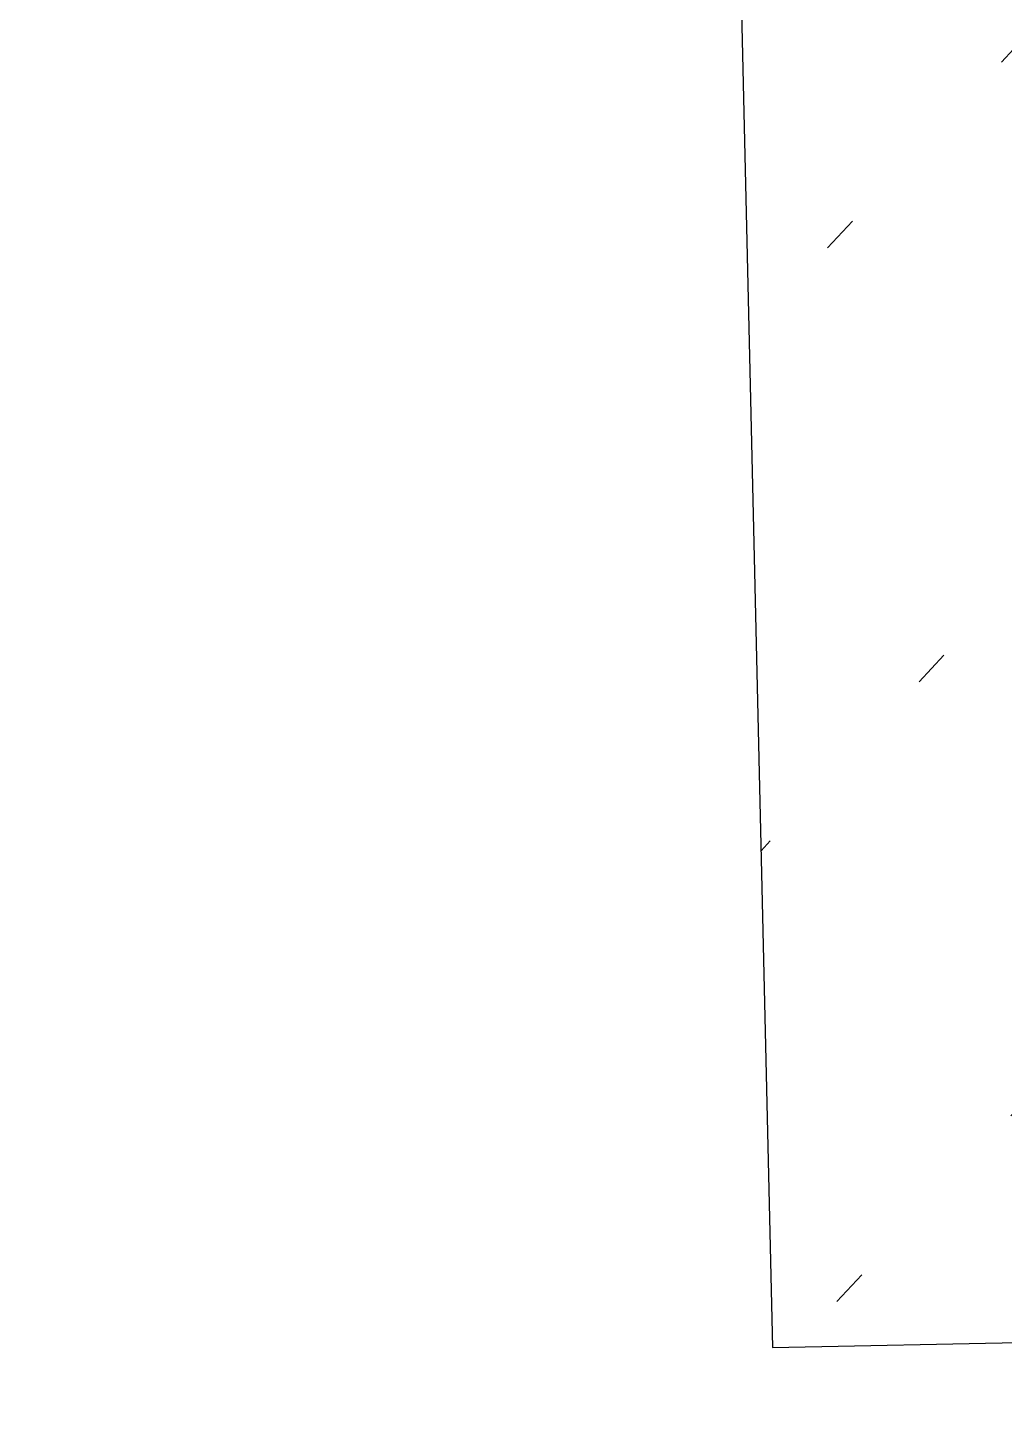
# Model space of a CAD drawing. Header units: millimetres. Extents: x -331961 to 300627, y -148243 to 59350.
# Drawn here: x -39492.3 to -39223.6, y -2590.7 to -2207.8 of the extents above; entities that cross this region are included whole.
import ezdxf

# ---------------------------------------------------------------- set-up
doc = ezdxf.new("R2010")
doc.units = ezdxf.units.MM
doc.header["$LTSCALE"] = 100
doc.header["$MEASUREMENT"] = 0
doc.layers.add('7', color=7, linetype='Continuous')
doc.layers.add('8', color=8, linetype='Continuous', lineweight=5)
doc.layers.add('BOLLARD', color=221, linetype='Continuous', lineweight=5)

# ---------------------------------------------------------------- blocks, each defined once
blk = doc.blocks.new('bollard H')
at = {"layer": 'BOLLARD'}
h = blk.add_hatch(color=256, dxfattribs=at)
h.dxf.hatch_style = 1
h.set_gradient(color1=(128, 128, 128), tint=1, name='SPHERICAL')
edge = h.paths.add_edge_path()
edge.add_arc((0, 0), 0.1, -7.8306, 352.1694)
blk.add_circle((0, 0), 0.1, dxfattribs=at)
blk = doc.blocks.new('*U27')
at = {"layer": 'BOLLARD', "rotation": 7.830578339736208}
blk.add_blockref('bollard H', (0, 0), dxfattribs=at)
blk = doc.blocks.new('*U77')
at = {"layer": 'BOLLARD', "xscale": 1000, "yscale": 1000, "zscale": 1000, "rotation": 316.8161659876616}
blk.add_blockref('*U27', (0.62, 0), dxfattribs=at)
blk = doc.blocks.new('*U78')
at = {"rotation": 171.5631349396285}
blk.add_blockref('*U77', (609562489.41, 1196845494.21), dxfattribs=at)

msp = doc.modelspace()

# ---------------------------------------------------------------- hatches: boundary and pattern name
at = {"layer": '8'}
h = msp.add_hatch(dxfattribs=at)
h.set_pattern_fill('ACAD_ISO07W100', color=256, scale=20, angle=-30.340368)
h.set_pattern_definition([(46.9039, (-65747.46, -120.39), (-73.0209, 68.3224), [10, -60])])
h.paths.add_polyline_path([(-39440.8502, 4027.1938), (-39287.3394, -2571.0207), (-39087.3786, -2567.011), (-39240.8895, 4031.2035)])
h = msp.add_hatch(dxfattribs=at)
h.set_pattern_fill('GRASS', color=256, scale=20, angle=-59.157367)
h.set_pattern_definition([(108.0869, (-69673.9, -104960.76), (-452.9806, 229.94035), [95.25, -623.1705]), (63.0869, (-69673.9, -104960.76), (-452.9806, 229.9403), [95.25, -412.75]), (153.0869, (-69673.9, -104960.76), (-229.9403, -452.9806), [95.25, -412.75])])
h.paths.add_polyline_path([(-181745.8557, -9792.7772), (-181698.4875, -10381.6301), (-187187.6752, -10821.3833), (-187234.8991, -10234.3239)])
h.paths.add_polyline_path([(-187235.7846, -10223.3152), (-187247.812, -10073.7981), (-181758.6243, -9634.0451), (-181745.8557, -9792.7772), (-187234.8991, -10234.3239)])
edge = h.paths.add_edge_path()
edge.add_line((71411.7487, -3307.3936), (72638.3826, -3352.2453))
edge.add_arc((73011.095, 6840.9429), 10200, 267.90592163, 313.3056848)
edge.add_line((80007.1787, -581.6451), (83070.5844, 2305.7363))
edge.add_arc((86362.859, -1187.2463), 4800, 65.2419398, 133.3056846, ccw=False)
edge.add_arc((84268.9215, -5727.6676), 9800, 48.42824171, 65.24193945, ccw=False)
edge.add_arc((80951.1275, -9468.288), 14799.9998, 16.50865338, 48.42820818, ccw=False)
edge.add_line((95141.0244, -5262.7178), (95332.825, -5205.8724))
edge.add_line((95332.825, -5205.8724), (95039.8727, -20178.5351))
edge.add_line((95039.8727, -20178.5351), (94266.5218, -20878.4228))
edge.add_line((94266.5218, -20878.4228), (61853.8842, -18726.0049))
edge.add_line((61853.8842, -18726.0049), (14676.488, -17814.8278))
edge.add_line((14676.488, -17814.8278), (-17714.1388, -17924.7076))
edge.add_line((-17714.1388, -17924.7076), (-46801.4611, -19162.4168))
edge.add_line((-46801.4611, -19162.4168), (-104370.427, -22254.2094))
edge.add_line((-104370.427, -22254.2094), (-119940.96, -23282.9324))
edge.add_line((-119940.96, -23282.9324), (-199150.1446, -29328.4094))
edge.add_line((-199150.1446, -29328.4094), (-199401.797, -17785.0166))
edge.add_line((-199401.797, -17785.0166), (-199401.3195, -17776.9405))
edge.add_line((-199401.3195, -17776.9405), (-199201.6682, -17788.7458))
edge.add_line((-199201.6682, -17788.7458), (-199034.6607, -14964.3157))
edge.add_arc((-189251.7478, -15542.7757), 9800, 121.61630816, 176.61606189, ccw=False)
edge.add_line((-194389.1853, -7197.3137), (-193361.7886, -6564.8518))
edge.add_line((-193361.7886, -6564.8518), (-192011.9906, -6166.7884))
edge.add_line((-192011.9906, -6166.7884), (-187618.0592, -5757.9186))
edge.add_line((-187618.0592, -5757.9186), (-184043.1897, -5476.34))
edge.add_arc((-183695.3981, -9762.2517), 4299.9997, 31.8665762, 94.639252, ccw=False)
edge.add_line((-180043.4951, -7492.097), (-179182.6167, -8876.9561))
edge.add_arc((-172612.5231, -5582.0553), 7350, 206.633757, 274.31486352)
edge.add_line((-172059.5282, -12911.2229), (-170803.606, -12816.462))
edge.add_line((-170803.606, -12816.462), (-170758.4667, -13414.7203))
edge.add_line((-170758.4667, -13414.7203), (-78670.3974, -6466.6051))
edge.add_line((-78670.3974, -6466.6051), (-78555.6661, -9918.0349))
edge.add_line((-78555.6661, -9918.0349), (-72552.1217, -9533.6924))
edge.add_line((-72552.1217, -9533.6924), (-71157.8961, -9464.9815))
edge.add_line((-71157.8961, -9464.9815), (-40271.7931, -8297.4975))
edge.add_line((-40271.7931, -8297.4975), (-38875.3033, -8266.9361))
edge.add_line((-38875.3033, -8266.9361), (-15626.1175, -7899.8873))
edge.add_line((-15626.1175, -7899.8873), (-14227.8574, -7889.7268))
edge.add_line((-14227.8574, -7889.7268), (9280.7572, -7864.1651))
edge.add_line((9280.7572, -7864.1651), (10678.91, -7870.0605))
edge.add_line((10678.91, -7870.0605), (46407.1829, -8486.7715))
edge.add_line((46407.1829, -8486.7715), (47805.1876, -8525.8225))
edge.add_line((47805.1876, -8525.8225), (71191.2211, -9338.5304))
edge.add_line((71191.2211, -9338.5304), (71411.7487, -3307.3936))

# ---------------------------------------------------------------- linework, layer by layer
at = {"layer": '7', "flags": 128}
msp.add_lwpolyline([(-39440.8502, 4027.1938), (-39287.3394, -2571.0207), (-39087.3786, -2567.011), (-39240.8895, 4031.2035)], close=True, dxfattribs=at)

# ---------------------------------------------------------------- block references
at = {"rotation": 284.6596319878181}
msp.add_blockref('*U78', (-1312188787.4879, 286822912.1094), dxfattribs=at)

doc.saveas('drawing.dxf')
